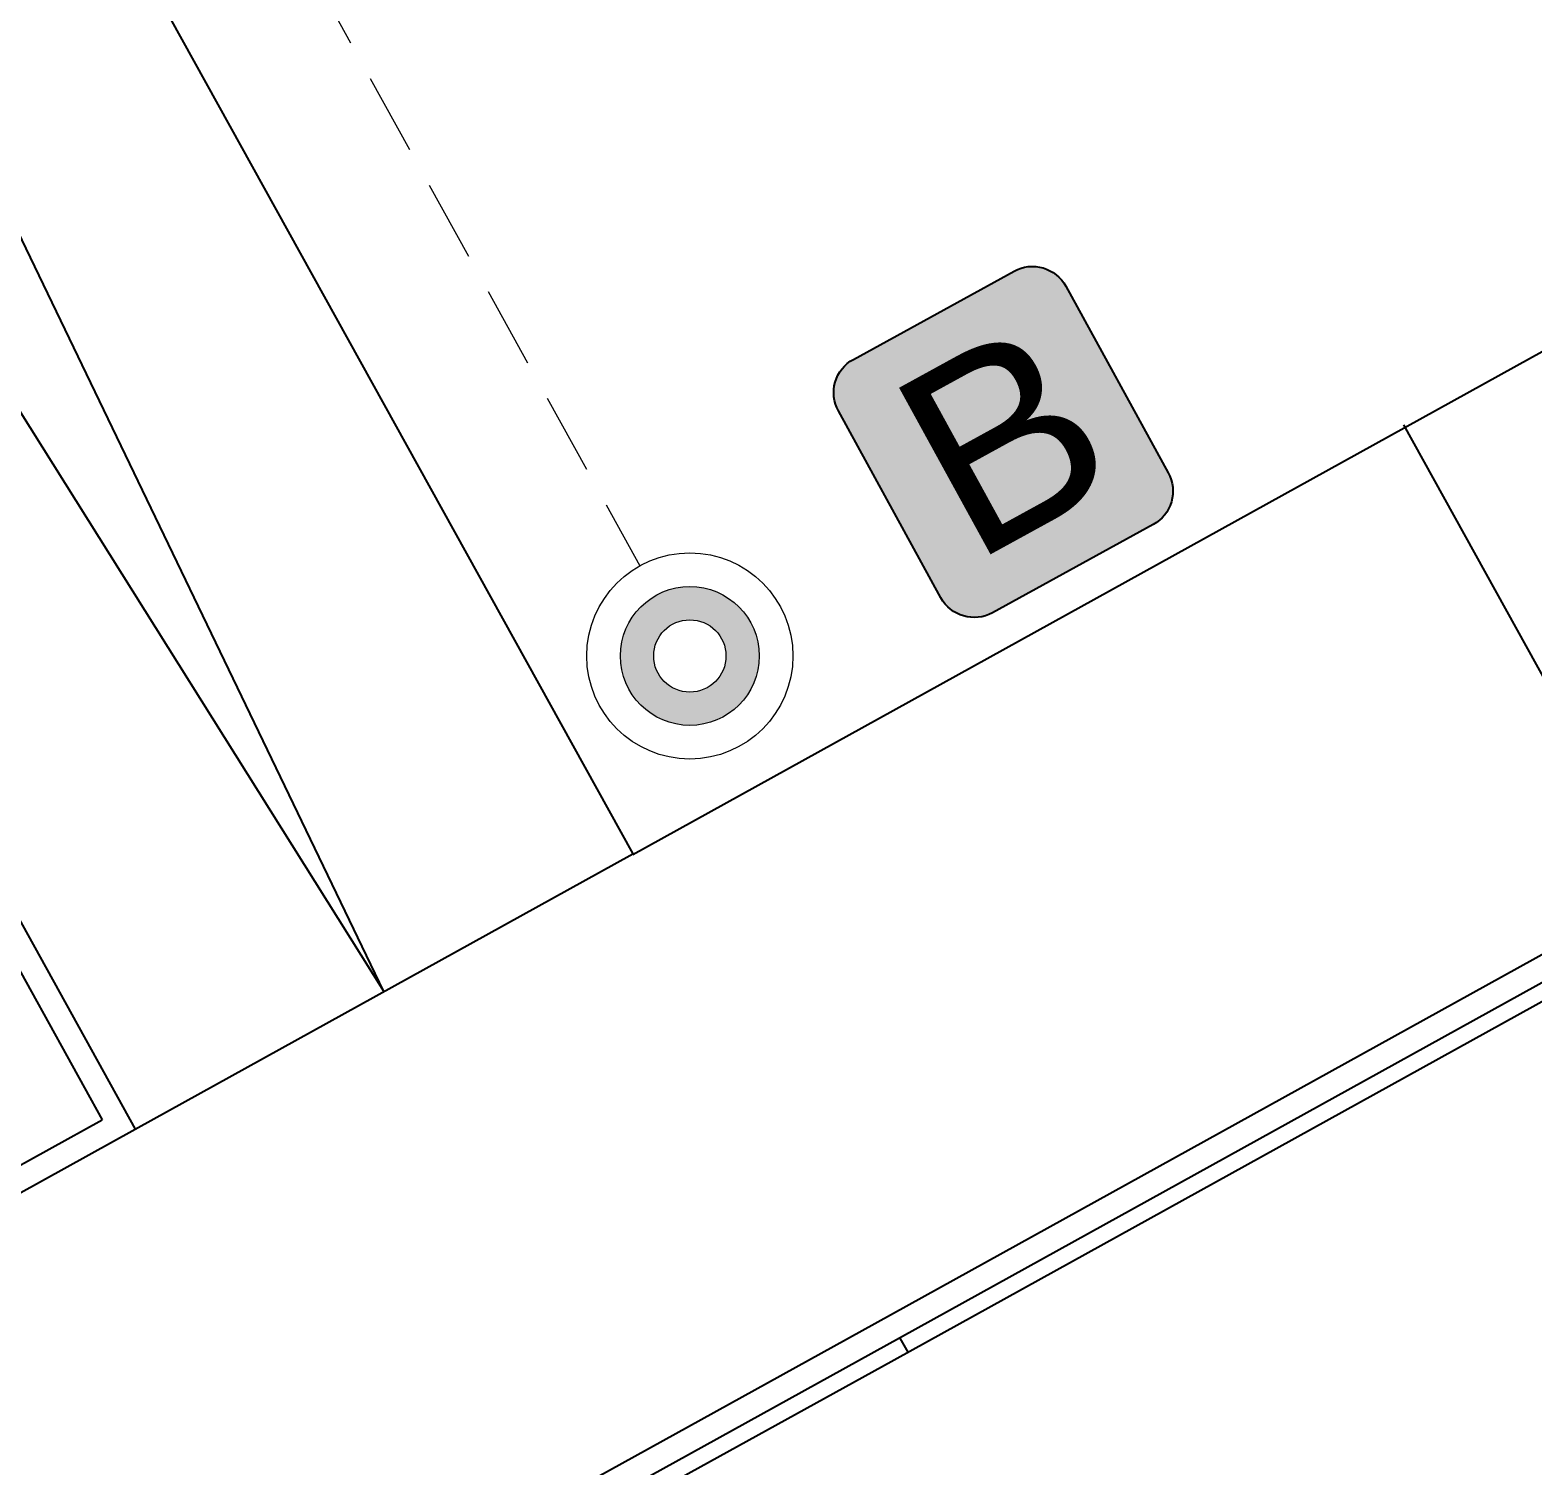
# Model space of a CAD drawing. Header units: millimetres. Extents: x 441156 to 441876, y 4514765 to 4515211.
# Drawn here: x 441538.58 to 441543.206, y 4514815.752 to 4514820.172 of the extents above; entities that cross this region are included whole.
import ezdxf

# ---------------------------------------------------------------- set-up
doc = ezdxf.new("R2010")
doc.units = ezdxf.units.MM
doc.linetypes.add('CONTINUA', pattern=[0])
doc.linetypes.add('HIDDEN', pattern=[0.375, 0.25, -0.125])
doc.layers.add('01_piscinas', color=254, linetype='Continuous')
doc.layers.add('INGIN ELECTRICIDAD ALUMBRADO', color=120, linetype='HIDDEN')
doc.styles.add('Arial', font='arial.ttf', dxfattribs={"height": 0.09})

msp = doc.modelspace()

# ---------------------------------------------------------------- hatches: boundary and pattern name
at = {"ltscale": 0.05}
h = msp.add_hatch(color=86, dxfattribs=at)
edge = h.paths.add_edge_path()
edge.add_line((441541.11426207, 4514819.15809579), (441541.60903577, 4514819.4296592))
edge.add_arc((441541.66533077, 4514819.32709277), 0.117, 28.76079271, 118.76079209, ccw=False)
edge.add_line((441541.7678972, 4514819.38338778), (441542.08348902, 4514818.80839671))
edge.add_arc((441541.9809226, 4514818.7521017), 0.117, -61.23920767, 28.76079232, ccw=False)
edge.add_line((441542.0372176, 4514818.64953528), (441541.54244391, 4514818.37797187))
edge.add_arc((441541.4861489, 4514818.4805383), 0.117, 208.76079245, 298.76079268, ccw=False)
edge.add_line((441541.38358247, 4514818.42424329), (441541.06799065, 4514818.99923436))
edge.add_arc((441541.17055708, 4514819.05552937), 0.117, 118.7607924, 208.76079246, ccw=False)
at = {"layer": 'INGIN ELECTRICIDAD ALUMBRADO', "linetype": 'CONTINUA', "lineweight": 13}
h = msp.add_hatch(color=86, dxfattribs=at)
h.dxf.hatch_style = 1
edge = h.paths.add_edge_path()
edge.add_arc((441540.61077816, 4514818.24502326), 0.11124836, 0, 360)
edge = h.paths.add_edge_path()
edge.add_arc((441540.61077816, 4514818.24502326), 0.21369962, 0, 180)
edge.add_arc((441540.61077816, 4514818.24502326), 0.21369962, 180, 360)

# ---------------------------------------------------------------- linework, layer by layer
at = {"color": 5, "ltscale": 0.05, "elevation": 0.00000053}
msp.add_lwpolyline([(441541.11426207, 4514819.15809579), (441541.60903577, 4514819.4296592, -0.4142135624), (441541.7678972, 4514819.38338778), (441542.08348902, 4514818.80839671, -0.4142135624), (441542.0372176, 4514818.64953528), (441541.54244391, 4514818.37797187, -0.4142135624), (441541.38358247, 4514818.42424329), (441541.06799065, 4514818.99923436, -0.4142135624)], format="xyb", close=True, dxfattribs=at)
at = {"layer": '01_piscinas'}
for p, q in [((441532.94987302, 4514831.15983481, -0.00005505), (441540.43476265, 4514817.63571873, 0.00000131)), ((441539.66919093, 4514817.2120149, 0.00000131), (441532.94987302, 4514831.15983481, 0.00000131)), ((441531.23183397, 4514830.65012054, -0.00005645), (441538.90361921, 4514816.78831106, 0.00000131)), ((441531.23183397, 4514830.65012054, -0.00005645), (441539.66919093, 4514817.2120149, 0.00000131)), ((441531.19520752, 4514830.56141513, -0.00005623), (441538.8016813, 4514816.81761403, 0.00000104)), ((441541.23952961, 4514816.07857971, 0.00000053), (441548.14170846, 4514819.8980023, 0.00000053)), ((441542.8073323, 4514818.95664538, 0.00000211), (441543.59853867, 4514817.52683558, 0.00000136)), ((441538.90361921, 4514816.78831106, 0.00000131), (441540.43476265, 4514817.63571873, 0.00000131)), ((441531.45219278, 4514812.75005721, 0.00000131), (441538.8016813, 4514816.81761403, 0.00000131)), ((441528.12086275, 4514810.82062035, 0.00000131), (441538.90361921, 4514816.78831106, 0.00000131)), ((441541.25714174, 4514816.14547177, 0.00000055), (441541.28132699, 4514816.10164513, 0.00000053)), ((441538.6244456, 4514814.63547481, 0.00000053), (441541.23952961, 4514816.07857971, 0.00000053))]:
    msp.add_line(p, q, dxfattribs=at)
for points, elevation in [([(441600.15542645, 4514836.84526939, 0.0164873178), (441596.29495593, 4514836.51536975, 0.0147570251), (441588.85666332, 4514835.40842934, 0.0064753203), (441583.08003958, 4514834.10548181, 0.0081662383), (441575.84636256, 4514832.24974676, 0.0216544653), (441566.72691572, 4514829.13504235, 0.0203224531), (441558.44317938, 4514825.50445053, 0.0071301443), (441552.8844203, 4514822.6439482, 0.0002218274), (441552.71279905, 4514822.55241672), (441551.42359411, 4514821.85298122), (441550.13470721, 4514821.15371826, 0.0026809456), (441548.08215867, 4514820.00791291), (441541.18054052, 4514816.1888006), (441538.56552048, 4514814.745731), (441530.65125505, 4514810.37833203), (441525.70833685, 4514807.63872531), (441512.53909855, 4514800.33969015), (441512.42506278, 4514800.27586286), (441523.2070084, 4514782.27945409)], 0.00000053), ([(441600.15344326, 4514836.77006272, 0.0164621357), (441596.30380182, 4514836.44089324, 0.0147546948), (441588.87105538, 4514835.33481359, 0.0064740219), (441583.09748773, 4514834.03253962, 0.0081654849), (441575.86684779, 4514832.17759532, 0.021652917), (441566.75420638, 4514829.06518378, 0.0203218385), (441558.47629742, 4514825.4371581, 0.0071298324), (441552.9196851, 4514822.5777561, 0.0002215412), (441552.74834387, 4514822.48637409), (441551.45935947, 4514821.78705824), (441550.1706931, 4514821.08791493, 0.002681048), (441548.11877003, 4514819.94245511), (441541.21681548, 4514816.12315664), (441538.60175705, 4514814.68006586), (441530.68755222, 4514810.31270033), (441525.74469455, 4514807.57312716), (441512.57559303, 4514800.27416781), (441512.52909938, 4514800.24814472), (441523.27134543, 4514782.31799947)], 0.00000053), ([(441540.43577938, 4514817.63388165), (441547.28745574, 4514821.42535793, -0.0026787406), (441549.35355286, 4514822.5786478), (441550.64720891, 4514823.28049818), (441551.94118299, 4514823.98252109, -0.0002279926), (441552.1188805, 4514824.07729607, -0.0071368386), (441557.72414294, 4514826.96163381, -0.0083010012), (441561.12108265, 4514828.54905541)], 0.00000131)]:
    msp.add_lwpolyline(points, format="xyb", dxfattribs=dict(at, elevation=elevation))
at = {"layer": 'INGIN ELECTRICIDAD ALUMBRADO', "color": 86, "lineweight": 13, "elevation": 0.00000131}
msp.add_lwpolyline([(441537.26667897, 4514824.28823272), (441540.45715864, 4514818.52263312)], dxfattribs=at)
at = {"layer": 'INGIN ELECTRICIDAD ALUMBRADO', "color": 86, "linetype": 'CONTINUA', "lineweight": 13}
for radius in [0.31727935, 0.21369962, 0.11124836]:
    msp.add_circle((441540.61077816, 4514818.24502326, 0.00000131), radius, dxfattribs=at)

# ---------------------------------------------------------------- texts
at = {"color": 7, "style": 'Arial'}
msp.add_text('B', height=0.585, rotation=28.76079246, dxfattribs=at).set_placement((441541.4776192, 4514818.52549285, 0.00000053))

doc.saveas('drawing.dxf')
